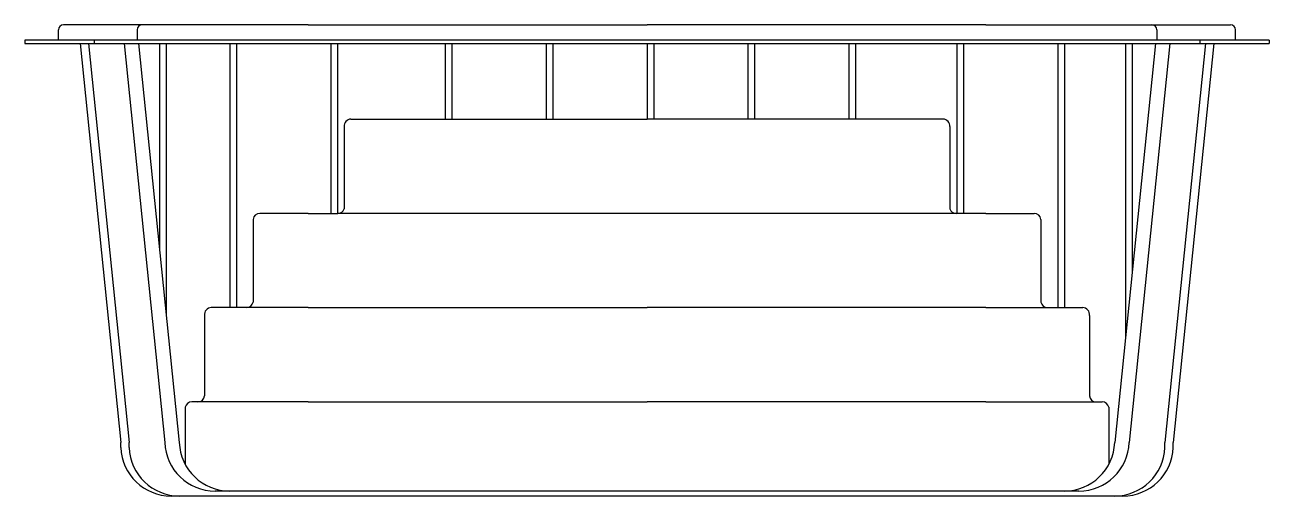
# Model space of a CAD drawing. Extents: x -1308.29 to -1304.59, y 310.94 to 312.34.
import ezdxf

# ---------------------------------------------------------------- set-up
doc = ezdxf.new("R2010")
doc.units = 0
doc.header["$LTSCALE"] = 10
doc.header["$MEASUREMENT"] = 0
doc.layers.add('Piscinas_Fibratec', color=4, linetype='CONTINUOUS')

msp = doc.modelspace()

# ---------------------------------------------------------------- linework, layer by layer
at = {"layer": 'Piscinas_Fibratec', "color": 2}
for p, q in [((-1308.1891, 312.2981), (-1308.1891, 312.3281)), ((-1307.4468, 312.3431), (-1308.1741, 312.3431)), ((-1307.9552, 312.3281), (-1307.9552, 312.2981)), ((-1307.4468, 312.3431), (-1306.4391, 312.3431)), ((-1305.4315, 312.3431), (-1306.4391, 312.3431)), ((-1305.4315, 312.3431), (-1304.7041, 312.3431)), ((-1304.923, 312.3281), (-1304.923, 312.2981)), ((-1304.6891, 312.2981), (-1304.6891, 312.3281)), ((-1304.5891, 312.2981), (-1308.2891, 312.2981)), ((-1308.2891, 312.2981), (-1308.2891, 312.2881)), ((-1308.2891, 312.2881), (-1304.5891, 312.2881)), ((-1308.0833, 312.2981), (-1308.0833, 312.2881)), ((-1304.7949, 312.2981), (-1304.7949, 312.2881)), ((-1304.5891, 312.2981), (-1304.5891, 312.2881))]:
    msp.add_line(p, q, dxfattribs=at)
at = {"layer": 'Piscinas_Fibratec'}
for p, q in [((-1308.125, 312.2881), (-1308.0039, 311.1025)), ((-1308.1003, 312.2881), (-1307.9791, 311.1025)), ((-1307.9943, 312.2881), (-1307.8732, 311.1025)), ((-1307.9511, 312.2881), (-1307.83, 311.1025)), ((-1304.9271, 312.2881), (-1305.0483, 311.1025)), ((-1304.8839, 312.2881), (-1305.0051, 311.1025)), ((-1304.778, 312.2881), (-1304.8991, 311.1025)), ((-1304.7532, 312.2881), (-1304.8744, 311.1025)), ((-1307.3195, 312.0631), (-1306.4391, 312.0631)), ((-1305.5588, 312.0631), (-1306.4391, 312.0631)), ((-1307.3394, 312.0411), (-1307.3394, 311.7966)), ((-1305.5389, 312.0411), (-1305.5389, 311.7966)), ((-1307.6104, 311.7652), (-1307.6104, 311.6523)), ((-1307.4468, 311.7831), (-1307.5905, 311.7831)), ((-1307.4468, 311.7831), (-1307.4468, 311.7831)), ((-1307.4468, 311.7831), (-1307.3583, 311.7831)), ((-1305.5179, 311.7831), (-1307.3596, 311.7831)), ((-1305.4315, 311.7831), (-1305.52, 311.7831)), ((-1305.4315, 311.7831), (-1305.2877, 311.7831)), ((-1305.4315, 311.7831), (-1305.4315, 311.7831)), ((-1305.2678, 311.7652), (-1305.2678, 311.6523)), ((-1307.6104, 311.6523), (-1307.6104, 311.5195)), ((-1305.2678, 311.6523), (-1305.2678, 311.5195)), ((-1307.7228, 311.5031), (-1307.735, 311.5031)), ((-1307.4468, 311.5031), (-1307.7228, 311.5031)), ((-1307.4468, 311.5031), (-1306.4391, 311.5031)), ((-1305.4315, 311.5031), (-1306.4391, 311.5031)), ((-1305.4315, 311.5031), (-1305.1554, 311.5031)), ((-1305.1554, 311.5031), (-1305.1433, 311.5031)), ((-1307.7546, 311.4793), (-1307.7546, 311.2405)), ((-1305.1237, 311.4793), (-1305.1237, 311.2405)), ((-1307.4468, 311.2231), (-1307.7928, 311.2231)), ((-1307.4468, 311.2231), (-1306.4391, 311.2231)), ((-1305.4315, 311.2231), (-1306.4391, 311.2231)), ((-1305.4315, 311.2231), (-1305.0854, 311.2231)), ((-1307.8124, 311.2069), (-1307.8124, 311.0375)), ((-1305.0658, 311.2069), (-1305.0658, 311.0375)), ((-1308.0039, 311.0875), (-1308.0039, 311.1025)), ((-1307.9791, 311.0875), (-1307.9791, 311.1025)), ((-1304.8991, 311.0875), (-1304.8991, 311.1025)), ((-1304.8744, 311.0875), (-1304.8744, 311.1025)), ((-1305.155, 310.9581), (-1307.7233, 310.9581)), ((-1305.0243, 310.9431), (-1307.854, 310.9431))]:
    msp.add_line(p, q, dxfattribs=at)
at = {"layer": 'Piscinas_Fibratec', "color": 1}
for p, q in [((-1307.889, 312.2881), (-1307.889, 311.6799)), ((-1307.869, 312.2881), (-1307.869, 311.4841)), ((-1307.6796, 312.2881), (-1307.6796, 311.5031)), ((-1307.6596, 312.2881), (-1307.6596, 311.5031)), ((-1307.3796, 312.2881), (-1307.3796, 311.7831)), ((-1307.3596, 312.2881), (-1307.3596, 311.7831)), ((-1307.0391, 312.2881), (-1307.0391, 312.0631)), ((-1307.0191, 312.2881), (-1307.0191, 312.0631)), ((-1306.7391, 312.2881), (-1306.7391, 312.0631)), ((-1306.7191, 312.2881), (-1306.7191, 312.0631)), ((-1306.4391, 312.2881), (-1306.4391, 312.0631)), ((-1306.4191, 312.2881), (-1306.4191, 312.0631)), ((-1306.1391, 312.2881), (-1306.1391, 312.0631)), ((-1306.1191, 312.2881), (-1306.1191, 312.0631)), ((-1305.8391, 312.2881), (-1305.8391, 312.0631)), ((-1305.8191, 312.2881), (-1305.8191, 312.0631)), ((-1305.5179, 312.2881), (-1305.5179, 311.7831)), ((-1305.4979, 312.2881), (-1305.4979, 311.7831)), ((-1305.2179, 312.2881), (-1305.2179, 311.5031)), ((-1305.1979, 312.2881), (-1305.1979, 311.5031)), ((-1305.0163, 312.2881), (-1305.0163, 311.4156)), ((-1304.9963, 312.2881), (-1304.9963, 311.6113))]:
    msp.add_line(p, q, dxfattribs=at)
at = {"layer": 'Piscinas_Fibratec', "color": 2}
for centre, start, end in [((-1308.1741, 312.3281), 90, 180), ((-1307.9402, 312.3281), 90, 180), ((-1304.938, 312.3281), 0, 90), ((-1304.7041, 312.3281), 0, 90)]:
    msp.add_arc(centre, 0.015, start, end, dxfattribs=at)
at = {"layer": 'Piscinas_Fibratec'}
for centre, radius, start, end in [((-1307.3195, 312.0431), 0.02, 90, 185.6234), ((-1305.5588, 312.0431), 0.02, 354.3766, 90), ((-1307.5905, 311.7631), 0.02, 90, 173.7489), ((-1307.3583, 311.8031), 0.02, 270, 341.1937), ((-1305.52, 311.8031), 0.02, 198.8063, 270), ((-1305.2877, 311.7631), 0.02, 6.2511, 90), ((-1307.735, 311.4831), 0.02, 90, 190.7826), ((-1307.6301, 311.5231), 0.02, 270, 349.8859), ((-1305.2481, 311.5231), 0.02, 190.1141, 270), ((-1305.1433, 311.4831), 0.02, 349.2174, 90), ((-1307.7928, 311.2031), 0.02, 90, 168.9063), ((-1307.7744, 311.2431), 0.02, 270, 352.747), ((-1305.1038, 311.2431), 0.02, 187.253, 270), ((-1305.0854, 311.2031), 0.02, 11.0937, 90), ((-1307.7233, 311.1081), 0.15, 182.1262, 270), ((-1307.6801, 311.1081), 0.15, 182.1262, 270), ((-1305.1982, 311.1081), 0.15, 270, 357.8738), ((-1305.155, 311.1081), 0.15, 270, 357.8738), ((-1307.854, 311.0931), 0.15, 182.1262, 270), ((-1307.8292, 311.0931), 0.15, 182.1262, 270), ((-1305.049, 311.0931), 0.15, 270, 357.8738), ((-1305.0243, 311.0931), 0.15, 270, 357.8738)]:
    msp.add_arc(centre, radius, start, end, dxfattribs=at)

doc.saveas('drawing.dxf')
